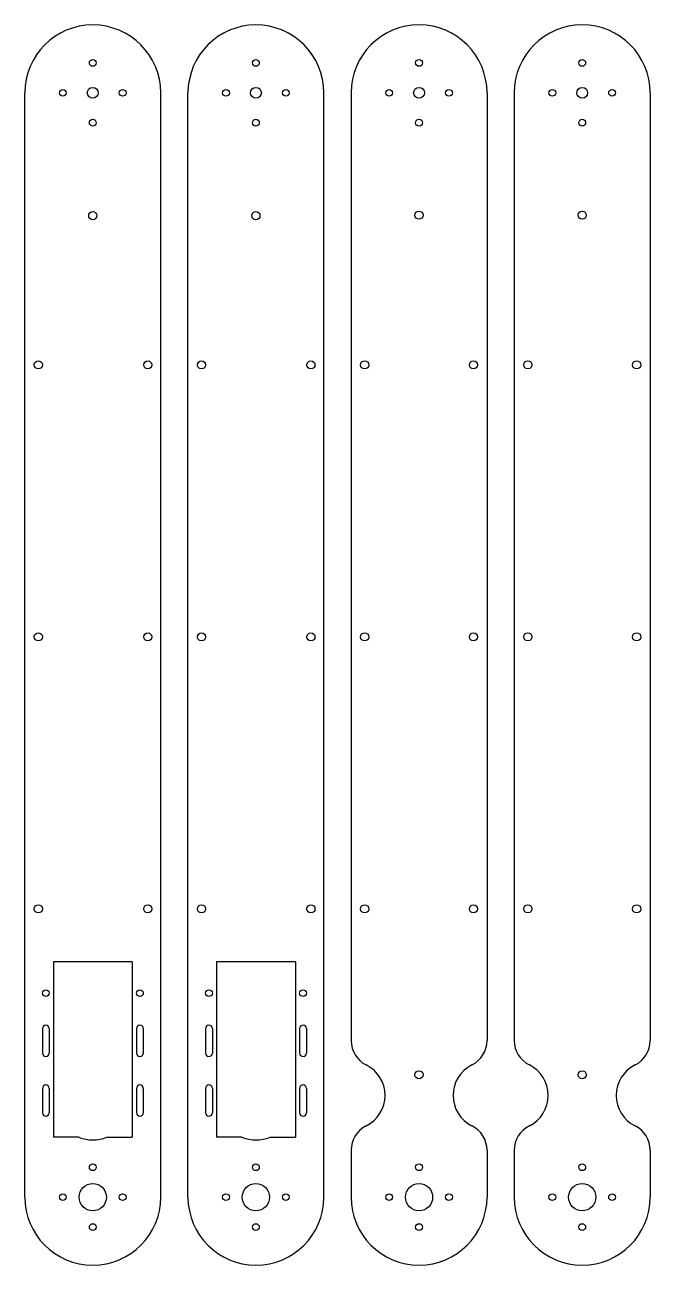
# Model space of a CAD drawing. Extents: x -25 to 205, y -31 to 425.
import ezdxf

# ---------------------------------------------------------------- set-up
doc = ezdxf.new("R2010")
doc.units = 0
doc.layers.get('0').update_dxf_attribs({"linetype": 'continuous'})

msp = doc.modelspace()

# ---------------------------------------------------------------- linework, layer by layer
at = {"color": 0}
for p, q in [((-24.99, -5.99), (-24.99, 399.95)), ((25.01, -5.99), (25.01, 399.95)), ((35.01, -5.99), (35.01, 399.95)), ((85.01, -5.99), (85.01, 399.95)), ((95, 400), (95, 51.57)), ((145, 400), (145, 51.57)), ((155, 400), (155, 51.57)), ((205, 400), (205, 51.57)), ((14.54, 80.5), (-14.46, 80.5)), ((-14.46, 80.5), (-14.46, 16.03)), ((14.54, 80.5), (14.54, 16.03)), ((74.54, 80.5), (45.54, 80.5)), ((45.54, 80.5), (45.54, 16.03)), ((74.54, 80.5), (74.54, 16.03)), ((-18.51, 56), (-18.51, 47)), ((-16.01, 56), (-16.01, 47)), ((16.09, 56), (16.09, 47)), ((18.59, 56), (18.59, 47)), ((41.49, 56), (41.49, 47)), ((43.99, 56), (43.99, 47)), ((76.09, 56), (76.09, 47)), ((78.59, 56), (78.59, 47)), ((-18.51, 34), (-18.51, 25)), ((-16.01, 34), (-16.01, 25)), ((16.09, 34), (16.09, 25)), ((18.59, 34), (18.59, 25)), ((41.49, 34), (41.49, 25)), ((43.99, 34), (43.99, 25)), ((76.09, 34), (76.09, 25)), ((78.59, 34), (78.59, 25)), ((-5.16, 16.03), (-14.46, 16.03)), ((5.23, 16.03), (14.54, 16.03)), ((54.84, 16.03), (45.54, 16.03)), ((65.23, 16.03), (74.54, 16.03)), ((95, 11.26), (95, -6)), ((145, 11.26), (145, -6)), ((155, 11.26), (155, -6)), ((205, 11.26), (205, -6))]:
    msp.add_line(p, q, dxfattribs=at)
for centre, radius in [((0, 411), 1.25), ((60, 411), 1.25), ((120, 411), 1.25), ((180, 411), 1.25), ((0, 400), 2), ((60, 400), 2), ((120, 400), 2), ((180, 400), 2), ((-11, 400), 1.25), ((11, 400), 1.25), ((49, 400), 1.25), ((71, 400), 1.25), ((109, 400), 1.25), ((131, 400), 1.25), ((169, 400), 1.25), ((191, 400), 1.25), ((0, 389), 1.25), ((60, 389), 1.25), ((120, 389), 1.25), ((180, 389), 1.25), ((0, 354.84), 1.5), ((60, 354.84), 1.5), ((120, 355), 1.5), ((180, 355), 1.5), ((-20, 299.97), 1.5), ((20.23, 299.97), 1.5), ((40, 299.97), 1.5), ((80.23, 299.97), 1.5), ((100, 300), 1.5), ((140, 300), 1.5), ((160, 300), 1.5), ((200, 300), 1.5), ((-20, 199.98), 1.5), ((20.23, 199.98), 1.5), ((40, 199.98), 1.5), ((80.23, 199.98), 1.5), ((100, 200), 1.5), ((140, 200), 1.5), ((160, 200), 1.5), ((200, 200), 1.5), ((-20, 99.99), 1.5), ((20.23, 99.99), 1.5), ((40, 99.99), 1.5), ((80.23, 99.99), 1.5), ((100, 100), 1.5), ((140, 100), 1.5), ((160, 100), 1.5), ((200, 100), 1.5), ((-17.26, 69), 1.25), ((17.34, 69), 1.25), ((42.74, 69), 1.25), ((77.34, 69), 1.25), ((120, 39), 1.5), ((180, 39), 1.5), ((0, 5), 1.25), ((60, 5), 1.25), ((120, 5), 1.25), ((180, 5), 1.25), ((0, -6), 5), ((60, -6), 5), ((120, -6), 5), ((180, -6), 5), ((-11, -6), 1.25), ((11, -6), 1.25), ((49, -6), 1.25), ((71, -6), 1.25), ((109, -6), 1.25), ((131, -6), 1.25), ((169, -6), 1.25), ((191, -6), 1.25), ((0, -17), 1.25), ((60, -17), 1.25), ((120, -17), 1.25), ((180, -17), 1.25)]:
    msp.add_circle(centre, radius, dxfattribs=at)
for centre, radius, start, end in [((0.01, 399.95), 25, 0, -180), ((60.01, 399.95), 25, 0, -180), ((120, 400), 25, 0, -180), ((180, 400), 25, 0, -180), ((-17.26, 56), 1.25, 0, -180), ((17.34, 56), 1.25, 0, -180), ((42.74, 56), 1.25, 0, -180), ((77.34, 56), 1.25, 0, -180), ((105, 51.57), 10, -180, -116.3878), ((135, 51.57), 10, -63.6122, 0), ((165, 51.57), 10, -180, -116.3878), ((195, 51.57), 10, -63.6122, 0), ((-17.26, 47), 1.25, -180, 0), ((17.34, 47), 1.25, -180, 0), ((42.74, 47), 1.25, -180, 0), ((77.34, 47), 1.25, -180, 0), ((95, 31.42), 12.5, -63.6122, 63.6122), ((145, 31.42), 12.5, 116.3878, -180), ((155, 31.42), 12.5, -63.6122, 63.6122), ((205, 31.42), 12.5, 116.3878, -180), ((-17.26, 34), 1.25, 0, -180), ((17.34, 34), 1.25, 0, -180), ((42.74, 34), 1.25, 0, -180), ((77.34, 34), 1.25, 0, -180), ((145, 31.42), 12.5, -180, -116.3878), ((205, 31.42), 12.5, -180, -116.3878), ((-17.26, 25), 1.25, -180, 0), ((17.34, 25), 1.25, -180, 0), ((42.74, 25), 1.25, -180, 0), ((77.34, 25), 1.25, -180, 0), ((105, 11.26), 10, 116.3878, -180), ((135, 11.26), 10, 0, 63.6122), ((165, 11.26), 10, 116.3878, -180), ((195, 11.26), 10, 0, 63.6122), ((0.04, 29.03), 14, -111.7868, -68.2132), ((60.04, 29.03), 14, -111.7868, -68.2132), ((0.01, -5.99), 25, -180, 0), ((60.01, -5.99), 25, -180, 0), ((120, -6), 25, -180, 0), ((180, -6), 25, -180, 0)]:
    msp.add_arc(centre, radius, start, end, dxfattribs=at)

doc.saveas('drawing.dxf')
